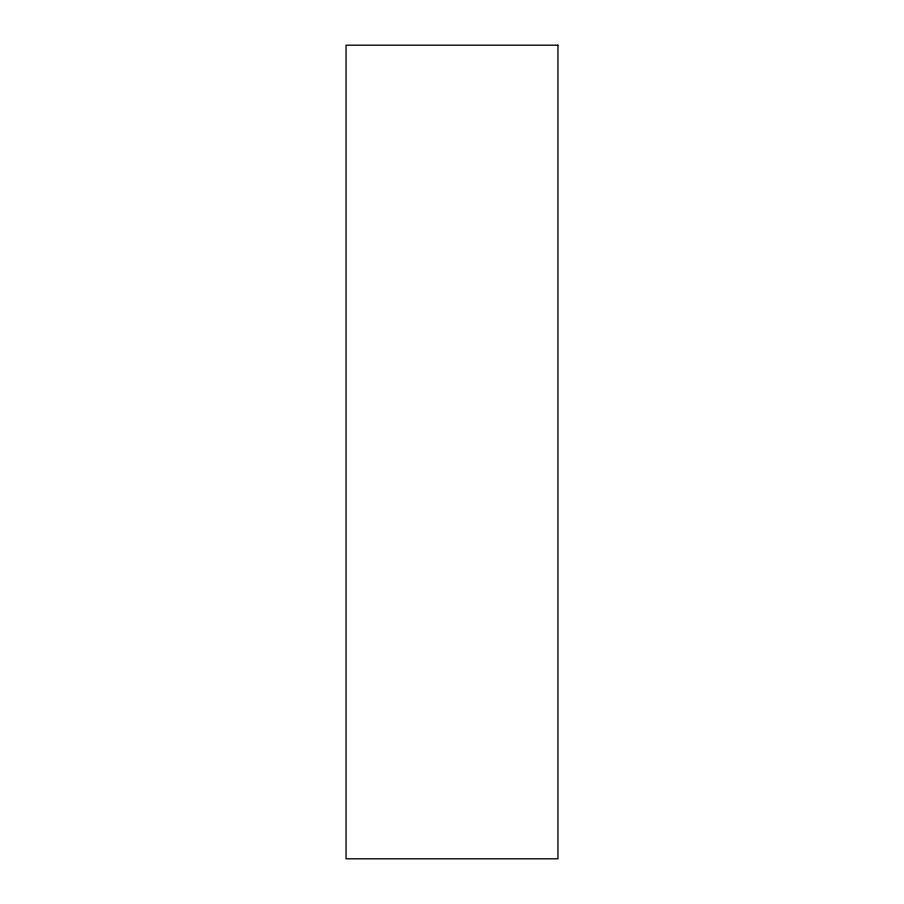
<?xml version="1.0" encoding="UTF-8"?>
<svg xmlns="http://www.w3.org/2000/svg" width="904" height="904" viewBox="0 0 904 904"><rect width="100%" height="100%" fill="white"/><g stroke="black" fill="none" stroke-linecap="round" stroke-linejoin="round"><path stroke-width="1.36" d="M557.938 45.2L346.062 45.2L346.062 858.8L557.938 858.8L557.938 45.2"/></g></svg>
